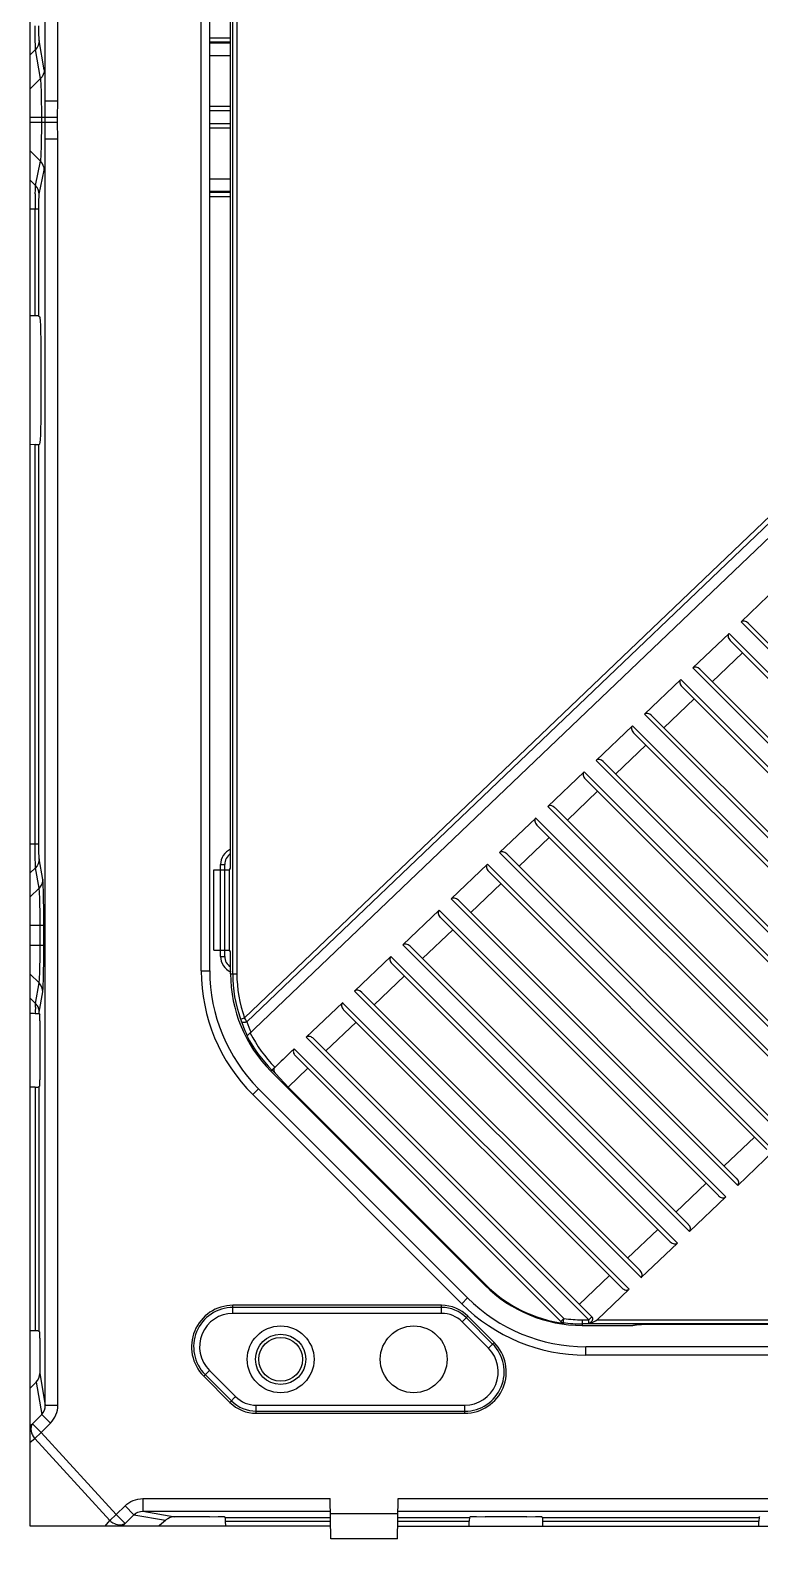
# Model space of a CAD drawing. Header units: millimetres. Extents: x 562 to 17351, y 2396 to 6995.
# Drawn here: x 1556 to 1643.4, y 3491.4 to 3672 of the extents above; entities that cross this region are included whole.
import ezdxf

# ---------------------------------------------------------------- set-up
doc = ezdxf.new("R2010")
doc.units = ezdxf.units.MM
doc.layers.add('02___PRT_ALL_AXES', color=7, linetype='Continuous')

# ---------------------------------------------------------------- blocks, each defined once
blk = doc.blocks.new('DASFASFASEFWE')
at = {"color": 7, "linetype": 'Continuous'}
for p, q in [((-142.38, 3285.7), (-142.38, 3490.95)), ((-141.88, 3490.95), (-141.88, 3285.7)), ((-142.65, 3298.32), (-142.65, 3478.32)), ((-18.84, 3397.09), (-140.97, 3280.42)), ((-18.46, 3396.69), (-140.68, 3279.94)), ((-16.69, 3396.65), (-140.65, 3278.24)), ((-77.16, 3331.98), (-81.5, 3327.83)), ((-82.94, 3326.45), (-87.28, 3322.31)), ((-48.62, 3292.13), (-82.94, 3326.45)), ((-81.5, 3327.83), (-47.18, 3293.52)), ((-80.64, 3327.68), (-47.31, 3294.36)), ((-49.48, 3292.28), (-82.81, 3325.61)), ((-84.94, 3320.67), (-81.32, 3324.13)), ((-88.73, 3320.92), (-93.07, 3316.78)), ((-54.41, 3286.61), (-88.73, 3320.92)), ((-87.28, 3322.31), (-52.96, 3287.99)), ((-86.43, 3322.16), (-53.1, 3288.83)), ((-55.27, 3286.76), (-88.59, 3320.08)), ((-90.73, 3315.14), (-87.11, 3318.6)), ((-94.51, 3315.4), (-98.85, 3311.25)), ((-60.2, 3281.08), (-94.51, 3315.4)), ((-93.07, 3316.78), (-58.75, 3282.46)), ((-92.21, 3316.63), (-58.88, 3283.3)), ((-61.05, 3281.23), (-94.38, 3314.56)), ((-96.51, 3309.62), (-92.9, 3313.07)), ((-98.85, 3311.25), (-64.54, 3276.93)), ((-98, 3311.1), (-64.67, 3277.77)), ((-100.3, 3309.87), (-104.64, 3305.72)), ((-65.98, 3275.55), (-100.3, 3309.87)), ((-66.84, 3275.7), (-100.17, 3309.03)), ((-102.3, 3304.09), (-98.68, 3307.54)), ((-104.64, 3305.72), (-70.32, 3271.41)), ((-103.78, 3305.57), (-70.46, 3272.25)), ((-106.09, 3304.34), (-110.43, 3300.2)), ((-71.77, 3270.02), (-106.09, 3304.34)), ((-72.63, 3270.17), (-105.95, 3303.5)), ((-108.08, 3298.56), (-104.47, 3302.02)), ((-110.43, 3300.2), (-76.11, 3265.88)), ((-109.57, 3300.05), (-76.24, 3266.72)), ((-144.65, 3288.52), (-144.65, 3298.13)), ((-144.65, 3298.13), (-142.76, 3298.13)), ((-142.76, 3298.13), (-142.65, 3298.32)), ((-142.76, 3288.52), (-142.76, 3298.13)), ((-111.87, 3298.81), (-116.21, 3294.67)), ((-77.56, 3264.5), (-111.87, 3298.81)), ((-78.41, 3264.65), (-111.74, 3297.97)), ((-113.87, 3293.03), (-110.25, 3296.49)), ((-116.21, 3294.67), (-81.9, 3260.35)), ((-115.36, 3294.52), (-82.03, 3261.19)), ((-117.66, 3293.29), (-122, 3289.14)), ((-83.34, 3258.97), (-117.66, 3293.29)), ((-84.2, 3259.12), (-117.53, 3292.45)), ((-119.66, 3287.51), (-116.04, 3290.96)), ((-144.65, 3288.52), (-142.76, 3288.52)), ((-142.65, 3288.32), (-142.76, 3288.52)), ((-142.65, 3285.7), (-142.65, 3288.32)), ((-122, 3289.14), (-87.68, 3254.82)), ((-121.14, 3288.99), (-87.81, 3255.66)), ((-123.45, 3287.76), (-127.79, 3283.61)), ((-89.13, 3253.44), (-123.45, 3287.76)), ((-89.98, 3253.59), (-123.31, 3286.92)), ((-142.65, 3285.7), (-141.88, 3285.7)), ((-125.44, 3281.98), (-121.83, 3285.43)), ((-127.79, 3283.61), (-93.47, 3249.3)), ((-126.93, 3283.46), (-93.6, 3250.14)), ((-129.23, 3282.23), (-133.57, 3278.09)), ((-94.91, 3247.91), (-129.23, 3282.23)), ((-95.77, 3248.06), (-129.1, 3281.39)), ((-141.44, 3280.26), (-140.97, 3280.42)), ((-131.23, 3276.45), (-127.61, 3279.91)), ((-133.57, 3278.09), (-99.74, 3244.26)), ((-132.71, 3277.94), (-99.39, 3244.61)), ((-135.02, 3276.7), (-135.37, 3276.37)), ((-102.73, 3244.41), (-135.02, 3276.7)), ((-134.88, 3275.86), (-102.99, 3243.97)), ((-137.29, 3274.56), (-137.81, 3274.03)), ((-137.81, 3274.03), (-112.19, 3248.41)), ((-137.21, 3273.69), (-137.68, 3274.16)), ((-135.76, 3272.12), (-133.4, 3274.38)), ((-137.21, 3273.69), (-135.76, 3272.12)), ((-112.11, 3248.48), (-135.76, 3272.12)), ((-79.9, 3266.13), (-83.51, 3262.68)), ((-81.9, 3260.35), (-77.56, 3264.5)), ((-85.68, 3260.6), (-89.3, 3257.15)), ((-87.68, 3254.82), (-83.34, 3258.97)), ((-91.47, 3255.08), (-95.09, 3251.62)), ((-93.47, 3249.3), (-89.13, 3253.44)), ((-97.26, 3249.55), (-100.87, 3246.09)), ((-112.19, 3248.41), (-112.11, 3248.48)), ((-98.74, 3244.26), (-94.91, 3247.91)), ((-103.08, 3244.06), (-102.73, 3244.41)), ((-102.79, 3243.95), (-102.8, 3243.92)), ((-102.76, 3244.44), (-102.79, 3243.95)), ((-102.73, 3243.85), (-102.7, 3243.82)), ((-100.52, 3244.26), (-100.52, 3243.57)), ((-100.52, 3244.26), (-99.74, 3244.26)), ((367.23, 3243.76), (-100.52, 3243.76)), ((-100.52, 3243.57), (-95.06, 3243.57)), ((-99.74, 3244.26), (-99.39, 3244.61)), ((-99.74, 3243.82), (-99.74, 3244.26)), ((-98.74, 3244.26), (365.45, 3244.26)), ((-94.23, 3243.64), (-94.23, 3243.61)), ((-77.56, 3243.68), (-93.41, 3243.68))]:
    blk.add_line(p, q, dxfattribs=at)
for centre, radius, start, end in [((-126.15, 3285.7), 16.5, 180, 225), ((-126.15, 3285.7), 16.24, 180, 199.5919), ((-126.15, 3285.7), 15.74, 180, 199.5919), ((-125.75, 3285.31), 16.48, 198.9385, 205.3716), ((-218.21, 3233.82), 90.2, 30.747, 31.1083), ((-125.54, 3285.11), 16, 198.8856, 203.72), ((-126.15, 3285.7), 16.32, 207.2303, 225), ((-126.15, 3285.7), 15.82, 206.6951, 225.0355), ((-100.52, 3260.07), 16.5, 225, 270), ((-100.52, 3260.07), 16.4, 225, 262.364), ((-102.73, 3244.41), 0.497, 225.004, 262.2069), ((-102.63, 3244.32), 0.503, 224.9881, 262.3479), ((-100.52, 3260.07), 16.32, 261.9828, 270), ((-100.52, 3260.07), 15.82, 261.9828, 270), ((-99.89, 3244.41), 0.611, 314.9932, 323.2755)]:
    blk.add_arc(centre, radius, start, end, dxfattribs=at)
for centre, major_axis, ratio, start_param, end_param in [((-82.45, 3325.96), (0.507, -0.483), 0.713711, 3.108294, 4.679091), ((-81, 3327.34), (0.507, -0.483), 0.713711, 1.537498, 3.108294), ((-88.23, 3320.43), (0.507, -0.483), 0.713711, 3.108294, 4.679091), ((-86.79, 3321.81), (0.507, -0.483), 0.713711, 1.537498, 3.108294), ((-94.02, 3314.9), (0.507, -0.483), 0.713711, 3.108294, 4.679091), ((-92.57, 3316.28), (0.507, -0.483), 0.713711, 1.537498, 3.108294), ((-98.36, 3310.76), (0.507, -0.483), 0.713711, 1.537498, 3.108294), ((-99.81, 3309.37), (0.507, -0.483), 0.713711, 3.108294, 4.679091), ((-104.15, 3305.23), (0.507, -0.483), 0.713711, 1.537498, 3.108294), ((-105.59, 3303.85), (0.507, -0.483), 0.713711, 3.108294, 4.679091), ((-109.93, 3299.7), (0.507, -0.483), 0.713711, 1.537498, 3.108294), ((-111.38, 3298.32), (0.507, -0.483), 0.713711, 3.108294, 4.679091), ((-115.72, 3294.17), (0.507, -0.483), 0.713711, 1.537498, 3.108294), ((-117.16, 3292.79), (0.507, -0.483), 0.713711, 3.108294, 4.679091), ((-121.5, 3288.65), (0.507, -0.483), 0.713711, 1.537498, 3.108294), ((-122.95, 3287.26), (0.507, -0.483), 0.713711, 3.108294, 4.679091), ((-127.29, 3283.12), (0.507, -0.483), 0.713711, 1.537498, 3.108294), ((-128.74, 3281.74), (0.507, -0.483), 0.713711, 3.108294, 4.679091), ((-134.52, 3276.21), (0.507, -0.483), 0.713711, 3.108294, 4.679091), ((-82.39, 3260.85), (0.507, -0.483), 0.713711, -0.033298, 1.537498), ((-83.84, 3259.46), (0.507, -0.483), 0.713711, -1.604095, -0.033298), ((-88.18, 3255.32), (0.507, -0.483), 0.713711, -0.033298, 1.537498), ((-89.62, 3253.94), (0.507, -0.483), 0.713711, -1.604095, -0.033298), ((-93.96, 3249.79), (0.507, -0.483), 0.713711, -0.033298, 1.537498), ((-95.41, 3248.41), (0.507, -0.483), 0.713711, -1.604095, -0.033298), ((-99.76, 3244.26), (1.14, 0.27), 0.371892, -1.646614, -0.564019)]:
    blk.add_ellipse(centre, major_axis=major_axis, ratio=ratio, start_param=start_param, end_param=end_param, dxfattribs=at)
for points, knots in [([(-141.44, 3280.26), (-141.43, 3280.23), (-141.4, 3280.13), (-141.36, 3280.03), (-141.34, 3279.96)], [0, 0, 0, 0, 0.262407, 1, 1, 1, 1]), ([(-140.68, 3279.94), (-140.71, 3279.92), (-140.78, 3279.89), (-140.88, 3279.86), (-140.98, 3279.85), (-141.08, 3279.84), (-141.17, 3279.85), (-141.25, 3279.88), (-141.31, 3279.91), (-141.33, 3279.94), (-141.34, 3279.96)], [0, 0, 0, 0, 0.141319, 0.293935, 0.447302, 0.591507, 0.71956, 0.830254, 0.923391, 1, 1, 1, 1]), ([(-132.71, 3277.94), (-132.77, 3277.99), (-132.89, 3278.08), (-133.06, 3278.16), (-133.21, 3278.2), (-133.34, 3278.2), (-133.46, 3278.17), (-133.54, 3278.12), (-133.57, 3278.09)], [0, 0, 0, 0, 0.233473, 0.471785, 0.595317, 0.723583, 0.858548, 1, 1, 1, 1]), ([(-137.21, 3273.69), (-137.26, 3273.74), (-137.35, 3273.86), (-137.42, 3274.03), (-137.44, 3274.15), (-137.44, 3274.23), (-137.43, 3274.29), (-137.42, 3274.35), (-137.4, 3274.39), (-137.38, 3274.43), (-137.36, 3274.47), (-137.34, 3274.5), (-137.32, 3274.51)], [0, 0, 0, 0, 0.23314, 0.470919, 0.594052, 0.657744, 0.722888, 0.789022, 0.85743, 0.893057, 0.929346, 1, 1, 1, 1]), ([(-102.8, 3243.92), (-102.78, 3243.91), (-102.76, 3243.89), (-102.74, 3243.86), (-102.73, 3243.85)], [0, 0, 0, 0, 0.507064, 1, 1, 1, 1]), ([(-99.45, 3243.97), (-99.49, 3243.93), (-99.58, 3243.87), (-99.69, 3243.83), (-99.74, 3243.82)], [0, 0, 0, 0, 0.508728, 1, 1, 1, 1]), ([(-99.32, 3244.19), (-99.32, 3244.17), (-99.34, 3244.12), (-99.37, 3244.08), (-99.4, 3244.04)], [0, 0, 0, 0, 0.246126, 1, 1, 1, 1]), ([(-99.39, 3244.61), (-99.36, 3244.59), (-99.32, 3244.53), (-99.29, 3244.42), (-99.28, 3244.3), (-99.3, 3244.23), (-99.32, 3244.19)], [0, 0, 0, 0, 0.235043, 0.477373, 0.731915, 1, 1, 1, 1]), ([(-95.06, 3243.57), (-95.01, 3243.57), (-94.91, 3243.57), (-94.77, 3243.58), (-94.64, 3243.58), (-94.52, 3243.58), (-94.42, 3243.59), (-94.35, 3243.59), (-94.31, 3243.6), (-94.29, 3243.6), (-94.27, 3243.61), (-94.26, 3243.61), (-94.26, 3243.61)], [0, 0, 0, 0, 0.183944, 0.362856, 0.529354, 0.67717, 0.801738, 0.898779, 0.936022, 0.965419, 0.986767, 1, 1, 1, 1]), ([(-94.21, 3243.64), (-94.21, 3243.64), (-94.2, 3243.64), (-94.18, 3243.65), (-94.16, 3243.65), (-94.12, 3243.66), (-94.05, 3243.66), (-93.95, 3243.67), (-93.83, 3243.67), (-93.7, 3243.68), (-93.56, 3243.68), (-93.46, 3243.68), (-93.41, 3243.68)], [0, 0, 0, 0, 0.013233, 0.034581, 0.063978, 0.101221, 0.198262, 0.32283, 0.470646, 0.637144, 0.816056, 1, 1, 1, 1])]:
    blk.add_open_spline(points, degree=3, knots=knots, dxfattribs=at)
blk.add_open_spline([(-135.37, 3276.37), (-136.02, 3275.75), (-136.67, 3275.13), (-137.32, 3274.51)], degree=3, dxfattribs=at)

msp = doc.modelspace()

# ---------------------------------------------------------------- linework, layer by layer
at = {"color": 7, "linetype": 'Continuous'}
for p, q in [((1556.0301, 3492.8588), (1556.0301, 3830.3588)), ((1557.8429, 3663.5833), (1557.8429, 3815.8666)), ((1559.3424, 3663.5833), (1559.3424, 3815.8666)), ((1576.5301, 3559.4004), (1576.5301, 3763.8172)), ((1577.5301, 3559.4004), (1577.5301, 3763.8172)), ((1556.6429, 3670.8804), (1556.6339, 3672.5456)), ((1556.6738, 3669.7327), (1556.0301, 3669.0988)), ((1556.6442, 3670.7716), (1556.6429, 3670.8804)), ((1556.6738, 3669.7327), (1556.6637, 3669.901)), ((1557.2845, 3666.2406), (1556.6738, 3669.7327)), ((1557.7233, 3667.2851), (1557.1126, 3670.7772)), ((1580.0301, 3671.0916), (1577.5301, 3671.0916)), ((1580.0301, 3670.5919), (1577.5301, 3670.5919)), ((1577.5301, 3670.5022), (1580.0301, 3670.5022)), ((1577.5301, 3669.0031), (1580.0301, 3669.0031)), ((1556.0301, 3665.0053), (1557.2845, 3666.2406)), ((1557.8365, 3661.5585), (1557.8429, 3663.5833)), ((1557.8429, 3663.5833), (1559.3424, 3663.5833)), ((1559.3199, 3661.5585), (1559.3424, 3663.5833)), ((1559.3199, 3661.5585), (1556.0301, 3661.5585)), ((1556.0301, 3661.0251), (1559.3199, 3661.0251)), ((1557.4137, 3661.0251), (1557.4137, 3661.5585)), ((1557.8365, 3661.0251), (1557.8365, 3661.5585)), ((1557.8429, 3659.0004), (1557.8365, 3661.0251)), ((1559.3199, 3661.0251), (1559.3199, 3661.5585)), ((1559.3424, 3659.0004), (1559.3199, 3661.0251)), ((1557.8429, 3507.351), (1557.8429, 3659.0004)), ((1557.8429, 3659.0004), (1559.3424, 3659.0004)), ((1559.3424, 3507.351), (1559.3424, 3659.0004)), ((1556.0301, 3657.5649), (1557.2809, 3656.3283)), ((1556.6749, 3653.4234), (1557.2809, 3656.3283)), ((1557.1137, 3652.3748), (1557.7197, 3655.2797)), ((1556.6749, 3653.4234), (1556.0301, 3654.0609)), ((1577.5301, 3654.2145), (1580.0301, 3654.2145)), ((1580.0301, 3652.7154), (1577.5301, 3652.7154)), ((1577.5301, 3652.6256), (1580.0301, 3652.6256)), ((1577.5301, 3652.1259), (1580.0301, 3652.1259)), ((1557.0727, 3650.6006), (1556.0301, 3650.6006)), ((1556.6339, 3637.8164), (1556.6339, 3650.6006)), ((1557.0727, 3637.7986), (1557.0727, 3650.6006)), ((1556.6339, 3637.8164), (1556.0301, 3637.827)), ((1557.0727, 3637.7986), (1557.2031, 3637.7117)), ((1557.3575, 3628.505), (1557.3575, 3631.7126)), ((1556.6339, 3622.4011), (1556.0301, 3622.3906)), ((1556.6339, 3574.5456), (1556.6339, 3622.4011)), ((1557.0727, 3622.419), (1557.2031, 3622.5059)), ((1557.0727, 3574.5456), (1557.0727, 3622.419)), ((1557.0727, 3574.5456), (1556.0301, 3574.5456)), ((1556.6429, 3572.8804), (1556.6339, 3574.5456)), ((1556.6442, 3572.7716), (1556.6429, 3572.8804)), ((1557.5392, 3570.3381), (1557.1126, 3572.7772)), ((1578.8301, 3561.1088), (1578.8301, 3572.1088)), ((1578.8301, 3572.1088), (1579.3301, 3572.1088)), ((1579.3301, 3561.1088), (1579.3301, 3572.1088)), ((1556.6738, 3571.7327), (1556.0301, 3571.0988)), ((1556.6738, 3571.7327), (1556.6637, 3571.901)), ((1557.1003, 3569.2935), (1556.6738, 3571.7327)), ((1556.0301, 3568.2396), (1557.1003, 3569.2935)), ((1557.6643, 3564.7927), (1556.0301, 3564.7927)), ((1557.2254, 3562.4248), (1557.2254, 3564.7927)), ((1557.6643, 3562.4248), (1557.6643, 3564.7927)), ((1557.6643, 3562.4248), (1556.0301, 3562.4248)), ((1578.8301, 3561.1088), (1579.3301, 3561.1088)), ((1576.5301, 3559.4004), (1577.5301, 3559.4004)), ((1556.0301, 3558.978), (1557.1003, 3557.9241)), ((1556.6738, 3555.4849), (1557.1003, 3557.9241)), ((1556.6738, 3555.4849), (1556.0301, 3556.1188)), ((1557.1126, 3554.4404), (1557.5392, 3556.8795)), ((1556.4453, 3554.2567), (1556.0301, 3554.2689)), ((1556.6419, 3554.2507), (1556.4453, 3554.2567)), ((1557.0958, 3554.2133), (1557.2003, 3554.1088)), ((1557.2003, 3553.385), (1557.2003, 3554.1088)), ((1557.2003, 3553.385), (1557.1742, 3552.3588)), ((1557.1742, 3552.3584), (1557.1742, 3547.3591)), ((1557.1742, 3547.3588), (1557.2003, 3546.3326)), ((1556.6339, 3545.4544), (1556.0301, 3545.4386)), ((1556.6339, 3545.4544), (1556.6339, 3516.2632)), ((1557.2003, 3545.6088), (1557.0727, 3545.4811)), ((1557.0727, 3545.4811), (1557.0727, 3516.2364)), ((1557.2003, 3545.6088), (1557.2003, 3546.3326)), ((1582.6809, 3544.5512), (1583.388, 3545.2583)), ((1608.4296, 3520.2167), (1583.388, 3545.2583)), ((1607.7225, 3519.5095), (1582.6809, 3544.5512)), ((1607.7225, 3519.5095), (1608.4296, 3520.2167)), ((1580.323, 3518.3588), (1580.323, 3519.3251)), ((1605.3022, 3519.3251), (1580.323, 3519.3251)), ((1605.3022, 3519.0701), (1580.323, 3519.0701)), ((1605.3022, 3518.3588), (1580.323, 3518.3588)), ((1605.3022, 3518.3588), (1605.3022, 3519.3251)), ((1607.7771, 3517.3337), (1608.4604, 3518.0169)), ((1611.4265, 3514.6902), (1608.2801, 3517.8366)), ((1611.6068, 3514.8705), (1608.4604, 3518.0169)), ((1556.6339, 3516.2632), (1556.0301, 3516.279)), ((1557.0727, 3516.2364), (1557.2003, 3516.1088)), ((1557.2003, 3515.385), (1557.2003, 3516.1088)), ((1610.9235, 3514.1872), (1607.7771, 3517.3337)), ((1557.2003, 3515.385), (1557.1742, 3514.3588)), ((1557.1742, 3514.3584), (1557.1742, 3511.1752)), ((1610.9235, 3514.1872), (1611.6068, 3514.8705)), ((1622.5718, 3513.3588), (1622.5718, 3514.3588)), ((2089.4885, 3514.3588), (1622.5718, 3514.3588)), ((2089.4885, 3513.3588), (1622.5718, 3513.3588)), ((1557.1742, 3511.1752), (1557.8429, 3507.351)), ((1576.8113, 3510.8471), (1577.4946, 3511.5304)), ((1576.8113, 3510.8471), (1579.9578, 3507.7006)), ((1576.9916, 3511.0274), (1580.1381, 3507.8809)), ((1577.4946, 3511.5304), (1580.641, 3508.3839)), ((1556.7391, 3510.1089), (1556.0301, 3509.389)), ((1556.7391, 3510.1089), (1557.4117, 3506.263)), ((1557.8429, 3507.351), (1559.3424, 3507.351)), ((1579.9578, 3507.7006), (1580.641, 3508.3839)), ((1583.1159, 3506.3925), (1583.1159, 3507.3588)), ((1583.1159, 3507.3588), (1608.0951, 3507.3588)), ((1608.0951, 3506.3925), (1608.0951, 3507.3588)), ((1556.0301, 3504.9212), (1556.3023, 3505.1365)), ((1556.3023, 3505.1365), (1557.4117, 3506.263)), ((1556.3023, 3505.1365), (1557.3629, 3504.092)), ((1557.3629, 3504.092), (1558.4724, 3505.2185)), ((1557.4117, 3506.263), (1558.4724, 3505.2185)), ((1583.1159, 3506.6475), (1608.0951, 3506.6475)), ((1583.1159, 3506.3925), (1608.0951, 3506.3925)), ((1556.0301, 3502.9406), (1556.5804, 3503.376)), ((1556.5804, 3503.376), (1557.3629, 3504.092)), ((1556.5804, 3503.376), (1565.5643, 3493.5578)), ((1557.3629, 3504.092), (1566.3469, 3494.2739)), ((1569.5223, 3496.1711), (1569.5223, 3494.6716)), ((1569.5223, 3496.1711), (1591.9461, 3496.1711)), ((1592.0301, 3491.3588), (1591.9461, 3496.1711)), ((1600.0301, 3491.3588), (1600.1141, 3496.1711)), ((1600.1141, 3496.1711), (1853.7261, 3496.1711)), ((1565.5643, 3493.5578), (1566.3469, 3494.2739)), ((1566.3469, 3494.2739), (1567.3898, 3495.301)), ((1566.3469, 3494.2739), (1567.3914, 3493.2132)), ((1567.3898, 3495.301), (1568.4344, 3494.2403)), ((1569.5223, 3494.6716), (1573.3465, 3494.0028)), ((1569.5223, 3494.6716), (1591.9723, 3494.6716)), ((1600.0825, 3494.3588), (1591.9778, 3494.3588)), ((1600.088, 3494.6716), (1853.7261, 3494.6716)), ((1592.004, 3492.8588), (1556.0301, 3492.8588)), ((1565.0099, 3492.8588), (1565.5643, 3493.5578)), ((1567.1103, 3492.8588), (1567.3914, 3493.2132)), ((1567.3914, 3493.2132), (1568.4344, 3494.2403)), ((1568.4344, 3494.2403), (1572.2375, 3493.5753)), ((1571.384, 3492.8588), (1571.504, 3492.9769)), ((1571.504, 3492.9769), (1572.2375, 3493.5753)), ((1577.5298, 3494.0028), (1573.3465, 3494.0028)), ((1577.5301, 3494.0028), (1578.5563, 3494.029)), ((1578.5563, 3494.029), (1579.2801, 3494.029)), ((1579.2801, 3494.029), (1579.4078, 3493.9013)), ((1579.4078, 3493.9013), (1591.9858, 3493.9013)), ((1579.4503, 3492.8588), (1579.4345, 3493.4625)), ((1579.4345, 3493.4625), (1591.9934, 3493.4625)), ((1600.0563, 3492.8588), (2112.004, 3492.8588)), ((1600.0669, 3493.4625), (1608.6257, 3493.4625)), ((1600.0745, 3493.9013), (1608.6525, 3493.9013)), ((1608.6099, 3492.8588), (1608.6257, 3493.4625)), ((1608.6525, 3493.9013), (1608.7801, 3494.029)), ((1608.7801, 3494.029), (1609.504, 3494.029)), ((1609.504, 3494.029), (1610.5301, 3494.0028)), ((1615.5298, 3494.0028), (1610.5305, 3494.0028)), ((1615.5301, 3494.0028), (1616.5563, 3494.029)), ((1616.5563, 3494.029), (1617.2801, 3494.029)), ((1617.2801, 3494.029), (1617.4078, 3493.9013)), ((1617.4078, 3493.9013), (1643.3403, 3493.9013)), ((1617.4503, 3492.8588), (1617.4345, 3493.4625)), ((1617.4345, 3493.4625), (1643.3225, 3493.4625)), ((1643.3119, 3492.8588), (1643.3225, 3493.4625)), ((1643.3403, 3493.9013), (1643.4272, 3494.0317)), ((1600.0301, 3491.3588), (1592.0301, 3491.3588))]:
    msp.add_line(p, q, dxfattribs=at)
at = {"color": 6, "linetype": 'Continuous'}
for radius in [4, 3, 2.625]:
    msp.add_circle((1586.0301, 3512.8588), radius, dxfattribs=at)
at = {"color": 7, "linetype": 'Continuous'}
msp.add_circle((1601.9701, 3512.8588), 4, dxfattribs=at)
for centre, radius, start, end in [((1687.3644, 3650.7693), 130.7301, 179.372771, 179.733786), ((1643.0647, 3651.2251), 86.4281, 179.193676, 179.353416), ((1720.2974, 3650.6079), 163.6635, 179.730845, 180.002549), ((1580.8301, 3572.1088), 2, 113.590867, 180), ((1580.8301, 3572.1088), 1.5, 122.298666, 180), ((1580.8301, 3561.1088), 2, 180, 247.497471), ((1580.8301, 3561.1088), 1.5, 180, 237.701422), ((1597.5301, 3559.4004), 21, 180, 225), ((1597.5301, 3559.4004), 20, 180, 225), ((1647.0304, 3553.2472), 90.3941, 179.229748, 179.363921), ((1556.276, 3542.136), 12.1202, 87.559499, 88.270336), ((1620.4619, 3553.6118), 63.8231, 178.858707, 179.236447), ((1593.8942, 3554.1231), 37.2505, 178.629698, 178.831), ((1557.6454, 3555.3856), 0.9767, 174.165954, 175.388025), ((1555.6207, 3554.4255), 1.4937, 40.198636, 45.171537), ((1555.6393, 3554.4343), 1.4733, 15.27022, 20.288489), ((1555.6338, 3554.4334), 1.4789, 0.271415, 15.248399), ((1622.5718, 3534.3588), 20, 225, 270), ((1580.323, 3514.3588), 4.9663, 90, 225), ((1580.323, 3514.3588), 4.7113, 90, 225), ((1580.323, 3514.3588), 4, 90, 225), ((1605.3022, 3514.8588), 4.4663, 45, 90), ((1605.3022, 3514.8588), 4.2113, 45, 90), ((1605.3022, 3514.8588), 3.5, 45, 90), ((1622.5718, 3534.3588), 21, 225, 270), ((1608.0951, 3511.3588), 4.9663, 270, 45), ((1608.0951, 3511.3588), 4.7113, 270, 45), ((1608.0951, 3511.3588), 4, 270, 45), ((1583.1159, 3510.8588), 4.4663, 225, 270), ((1583.1159, 3510.8588), 4.2113, 225, 270), ((1583.1159, 3510.8588), 3.5, 225, 270), ((1558.1782, 3504.7346), 2.0973, 213.830891, 220.374745), ((1567.0067, 3495.1081), 2.1175, 227.065845, 232.138992)]:
    msp.add_arc(centre, radius, start, end, dxfattribs=at)
for centre, major_axis, ratio, start_param, end_param in [((1555.5732, 3637.7979), (1.5, 0), 0.01745506, 6.30936525, 7.06858347), ((1557.2003, 3631.7126), (0, 6), 0.02618592, -1.57079633, -0.01745329), ((1557.2003, 3628.505), (0, 6), 0.02618592, -3.12413936, -1.57079633), ((1555.5732, 3622.4197), (1.5, 0), 0.01745506, -0.78539816, -0.02617994), ((1555.5732, 3545.4822), (1.5, 0), 0.02618592, 5.49778714, 6.25700537), ((1555.5732, 3516.2354), (1.5, 0), 0.02618592, 6.30936525, 7.06858347), ((1555.6736, 3511.181), (-0.2614, 1.4945), 0.98864299, -2.52705991, -1.74587353), ((1573.4928, 3492.4778), (1.7695, -0.1768), 0.84257468, 2.22750052, 2.43986651), ((1573.3524, 3492.5023), (-1.4945, 0.2614), 0.98864299, -1.39571912, -0.82689873), ((1579.4068, 3492.4019), (0, 1.5), 0.02618592, 5.49778714, 6.25700537), ((1608.6535, 3492.4019), (0, 1.5), 0.02618592, 6.30936525, 7.06858347), ((1617.4068, 3492.4019), (0, 1.5), 0.02618592, 5.49778714, 6.25700537), ((1643.341, 3492.4019), (0, 1.5), 0.01745506, 6.30936525, 7.06858347)]:
    msp.add_ellipse(centre, major_axis=major_axis, ratio=ratio, start_param=start_param, end_param=end_param, dxfattribs=at)
for points, knots in [([(1557.1126, 3670.7772), (1557.1009, 3670.844), (1557.0953, 3671.0455), (1557.0732, 3671.634), (1557.0727, 3672.1566), (1557.0727, 3672.5456)], [0, 0, 0, 0, 0.11490071, 0.3403064, 1, 1, 1, 1]), ([(1556.6637, 3669.901), (1556.6615, 3669.9539), (1556.6519, 3670.244), (1556.6474, 3670.5343), (1556.6442, 3670.7716)], [0, 0, 0, 0, 0.18238218, 1, 1, 1, 1]), ([(1557.4137, 3661.5585), (1557.4136, 3662.1102), (1557.4085, 3663.1437), (1557.383, 3664.5278), (1557.3533, 3665.4731), (1557.3159, 3665.9999), (1557.2986, 3666.177), (1557.2845, 3666.2406)], [0, 0, 0, 0, 0.35322694, 0.66159454, 0.88645007, 0.95831738, 1, 1, 1, 1]), ([(1557.2809, 3656.3283), (1557.2964, 3656.3865), (1557.3129, 3656.5563), (1557.338, 3656.8792), (1557.3585, 3657.3394), (1557.3864, 3658.1767), (1557.4078, 3659.4191), (1557.4137, 3660.4656), (1557.4137, 3661.0251)], [0, 0, 0, 0, 0.03840935, 0.10818279, 0.20714499, 0.3321291, 0.64291696, 1, 1, 1, 1]), ([(1556.6451, 3652.4414), (1556.6482, 3652.6605), (1556.6578, 3652.9875), (1556.6618, 3653.3158), (1556.6749, 3653.4234)], [0, 0, 0, 0, 0.66898486, 1, 1, 1, 1]), ([(1557.0727, 3650.6006), (1557.0727, 3650.8115), (1557.0752, 3651.2058), (1557.0803, 3651.7333), (1557.097, 3652.1128), (1557.1005, 3652.3115), (1557.1137, 3652.3748)], [0, 0, 0, 0, 0.35631911, 0.66662897, 0.8907097, 1, 1, 1, 1]), ([(1557.1126, 3572.7772), (1557.1009, 3572.844), (1557.0953, 3573.0455), (1557.0732, 3573.634), (1557.0727, 3574.1566), (1557.0727, 3574.5456)], [0, 0, 0, 0, 0.11490071, 0.3403064, 1, 1, 1, 1]), ([(1556.6637, 3571.901), (1556.6615, 3571.9539), (1556.6519, 3572.244), (1556.6474, 3572.5343), (1556.6442, 3572.7716)], [0, 0, 0, 0, 0.18238218, 1, 1, 1, 1]), ([(1557.6643, 3564.7927), (1557.6643, 3565.4441), (1557.6574, 3566.6646), (1557.6393, 3568.3026), (1557.5932, 3569.4978), (1557.5757, 3570.129), (1557.5392, 3570.3381)], [0, 0, 0, 0, 0.35221257, 0.6600737, 0.8852644, 1, 1, 1, 1]), ([(1557.2254, 3564.7927), (1557.2254, 3565.3231), (1557.2205, 3566.3167), (1557.1957, 3567.6472), (1557.167, 3568.556), (1557.1308, 3569.0623), (1557.114, 3569.2325), (1557.1003, 3569.2935)], [0, 0, 0, 0, 0.35324328, 0.66163159, 0.88648917, 0.95834259, 1, 1, 1, 1]), ([(1557.1003, 3557.9241), (1557.114, 3557.9853), (1557.1308, 3558.156), (1557.1671, 3558.6632), (1557.1957, 3559.5728), (1557.2205, 3560.9029), (1557.2254, 3561.8954), (1557.2254, 3562.4248)], [0, 0, 0, 0, 0.04177569, 0.11381498, 0.33902732, 0.6474124, 1, 1, 1, 1]), ([(1557.5392, 3556.8795), (1557.5758, 3557.0891), (1557.5933, 3557.7215), (1557.6394, 3558.9179), (1557.6574, 3560.5554), (1557.6643, 3561.7747), (1557.6643, 3562.4248)], [0, 0, 0, 0, 0.11504117, 0.3405811, 0.648437, 1, 1, 1, 1]), ([(1556.6543, 3555.0139), (1556.6556, 3555.0647), (1556.6599, 3555.2148), (1556.6638, 3555.3651), (1556.6719, 3555.4642)], [0, 0, 0, 0, 0.33829129, 1, 1, 1, 1]), ([(1557.0958, 3554.2133), (1557.0787, 3554.2304), (1556.9631, 3554.2269), (1556.87, 3554.2419), (1556.7921, 3554.2452)], [0, 0, 0, 0, 0.23619006, 1, 1, 1, 1]), ([(1557.0958, 3554.2133), (1557.097, 3554.2399), (1557.1012, 3554.3156), (1557.1041, 3554.3918), (1557.1126, 3554.4404)], [0, 0, 0, 0, 0.34995244, 1, 1, 1, 1]), ([(1558.4724, 3505.2185), (1558.7468, 3505.4971), (1559.1899, 3506.1695), (1559.3424, 3506.9596), (1559.3424, 3507.351)], [0, 0, 0, 0, 0.49978975, 1, 1, 1, 1]), ([(1556.3023, 3505.1365), (1556.2757, 3505.1021), (1556.176, 3504.9467), (1556.1288, 3504.7612), (1556.1186, 3504.6212)], [0, 0, 0, 0, 0.2367777, 1, 1, 1, 1]), ([(1556.1545, 3504.2012), (1556.1672, 3504.1466), (1556.2309, 3503.9232), (1556.338, 3503.713), (1556.436, 3503.5669)], [0, 0, 0, 0, 0.24167581, 1, 1, 1, 1]), ([(1567.3898, 3495.301), (1567.6685, 3495.5754), (1568.3409, 3496.0186), (1569.131, 3496.171), (1569.5223, 3496.1711)], [0, 0, 0, 0, 0.49984293, 1, 1, 1, 1]), ([(1565.7071, 3493.4364), (1565.7812, 3493.3787), (1566.0763, 3493.1782), (1566.4281, 3493.0524), (1566.6905, 3493.0325)], [0, 0, 0, 0, 0.26302413, 1, 1, 1, 1]), ([(1566.6905, 3493.0325), (1566.744, 3493.0285), (1566.9438, 3493.0244), (1567.1472, 3493.0715), (1567.2767, 3493.1398)], [0, 0, 0, 0, 0.26803896, 1, 1, 1, 1])]:
    msp.add_open_spline(points, degree=3, knots=knots, dxfattribs=at)
for points in [[(1557.1126, 3670.7772), (1557.1111, 3670.3996), (1556.9416, 3669.9989), (1556.6738, 3669.7327)], [(1557.7233, 3667.2851), (1557.7218, 3666.9074), (1557.5523, 3666.5068), (1557.2845, 3666.2406)], [(1557.7197, 3655.2797), (1557.7185, 3655.6586), (1557.5493, 3656.0609), (1557.2809, 3656.3283)], [(1557.1137, 3652.3748), (1557.1125, 3652.7537), (1556.9433, 3653.156), (1556.6749, 3653.4234)], [(1557.1126, 3572.7772), (1557.1111, 3572.3996), (1556.9416, 3571.9989), (1556.6738, 3571.7327)], [(1557.5392, 3570.3381), (1557.5377, 3569.9604), (1557.3682, 3569.5597), (1557.1003, 3569.2935)], [(1557.5392, 3556.8795), (1557.5377, 3557.2572), (1557.3682, 3557.6579), (1557.1003, 3557.9241)], [(1557.0212, 3554.9451), (1556.9617, 3555.1061), (1556.8724, 3555.2586), (1556.7616, 3555.3896)], [(1557.4117, 3506.263), (1557.6825, 3506.5438), (1557.8444, 3506.9609), (1557.8429, 3507.351)], [(1556.1186, 3504.6212), (1556.1083, 3504.4811), (1556.1229, 3504.3381), (1556.1545, 3504.2012)], [(1568.4344, 3494.2403), (1568.7152, 3494.5111), (1569.1322, 3494.673), (1569.5223, 3494.6716)], [(1567.2767, 3493.1398), (1567.3168, 3493.161), (1567.3554, 3493.1855), (1567.3914, 3493.2132)]]:
    msp.add_open_spline(points, degree=3, dxfattribs=at)
at = {"layer": '02___PRT_ALL_AXES', "color": 7, "linetype": 'Continuous'}
for p, q in [((1580.0301, 3662.8756), (1577.5301, 3662.8756)), ((1580.0301, 3662.3759), (1577.5301, 3662.3759)), ((1577.5301, 3660.8416), (1580.0301, 3660.8416)), ((1577.5301, 3660.3419), (1580.0301, 3660.3419))]:
    msp.add_line(p, q, dxfattribs=at)

# ---------------------------------------------------------------- block references
msp.add_blockref('DASFASFASEFWE', (1722.6774, 273.3386))

doc.saveas('drawing.dxf')
